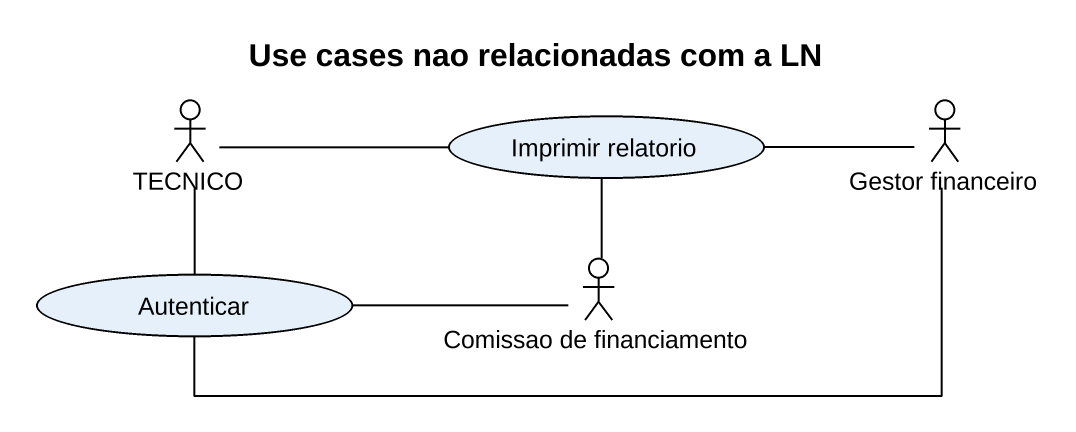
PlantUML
@startuml
title Use cases nao relacionadas com a LN
actor TECNICO
usecase "Imprimir relatorio" as Imprimir_relatorio
actor "Gestor financeiro" as Gestor_financeiro
actor "Comissao de financiamento" as Comissao_de_financiamento
usecase Autenticar
TECNICO -right- Imprimir_relatorio
TECNICO -- Autenticar
Gestor_financeiro -left- Imprimir_relatorio
Gestor_financeiro -left- Autenticar
Comissao_de_financiamento -up- Imprimir_relatorio
Comissao_de_financiamento -left- Autenticar
@enduml
